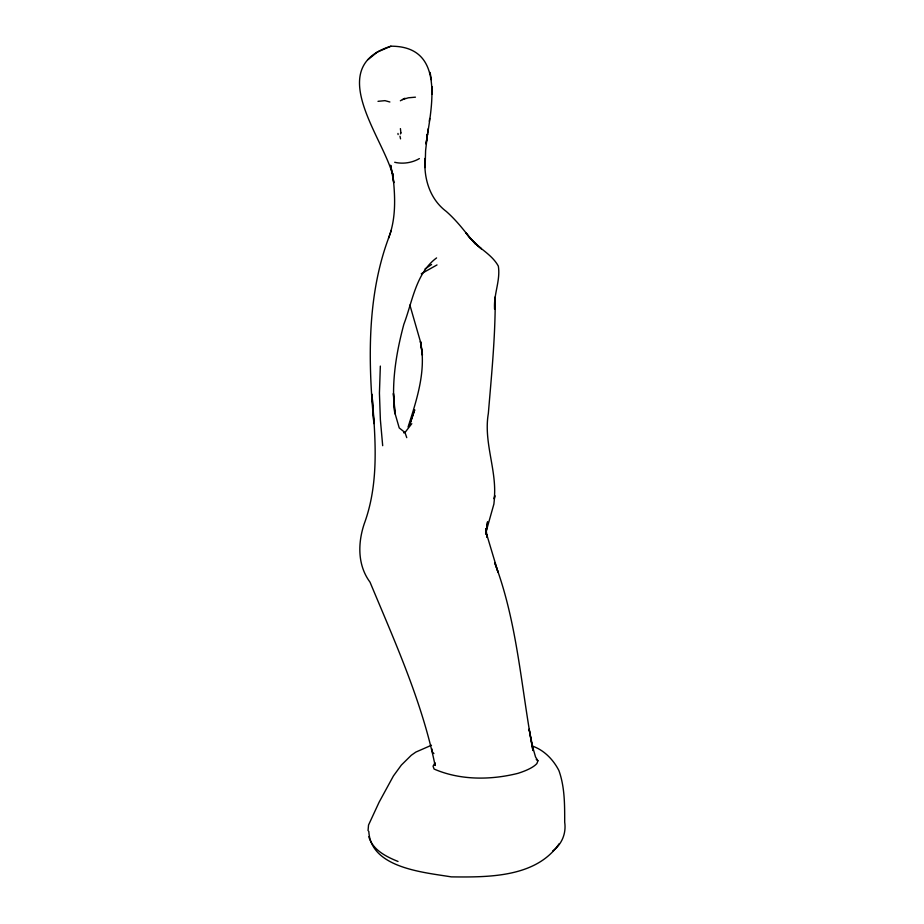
<?xml version="1.0" encoding="UTF-8"?>
<svg xmlns="http://www.w3.org/2000/svg" width="924" height="924" viewBox="0 0 924 924"><rect width="100%" height="100%" fill="white"/><g stroke="black" fill="none" stroke-linecap="round" stroke-linejoin="round"><path stroke-width="1.39" d="M380.341 366.077L379.429 393.093L380.376 419.727L382.686 445.691M432.016 748.994L431.82 751.316L433.899 753.545M368.041 830.653L368.537 825.04L379.117 802.182L393.416 775.964L401.363 765.072L411.296 755.266L415.846 752.078L431.473 745.241M428.309 128.528L426.022 144.029C431.138 108.743 446.639 46.084 390.933 46.2C325.029 66.747 381.554 135.285 392.33 173.643L390.656 165.2L393.751 182.744L392.677 173.25C395.16 194.814 396.535 217.602 388.519 238.253C366.77 296.927 368.191 362.093 373.908 423.585L371.991 394.236C375.26 437.537 379.579 482.12 364.241 523.793C357.761 543.127 357.438 565.188 370.027 582.166C394.941 641.949 422.118 701.778 435.112 765.499L435.065 762.843M429.313 121.252L429.695 118.48M427.2 136.151L427.477 134.153L425.594 150.67L425.121 167.567L425.075 158.374C423.596 178.32 429.764 199.064 446.304 211.457C455.405 219.485 463.074 228.933 470.408 238.565L465.638 232.64L475.71 244.236L470.143 238.196L481.208 248.66M368.815 831.392C370.72 868.11 423.873 872.337 451.27 876.876C487.999 877.28 536.139 877.661 559.17 843.716M485.62 534.107L487.572 521.817L485.966 533.818L486.001 528.632L487.075 537.375L486.636 534.153L498.105 572.406L494.675 562.635C517.498 622.718 521.124 687.826 532.952 750.542L529.094 729.163L532.836 747.539L535.55 756.999L537.918 760.752L536.913 763.536A95.241 22.661 -1.3 0 1 517.833 773.376C490.598 780.179 460.094 780.364 434.095 769.045L433.056 766.192L434.638 763.374M400.427 133.945L401.051 133.01M486.174 531.427L493.89 504.088L494.744 495.576L494.271 498.914C497.147 470.362 483.333 442.4 488.346 413.432C491.556 374.647 495.472 335.909 495.218 296.927L494.617 309.124C493.439 294.571 500.646 280.457 498.336 266.112C493.104 256.572 483.483 250.82 475.537 243.786L481.312 248.764M408.062 427.084C416.759 399.688 426.553 370.628 420.466 341.626L422.418 355.082L420.466 341.626M409.32 425.941L414.714 409.771L409.24 426.01M388.519 238.253L391.337 230.215M397.978 133.449L398.094 134.581M411.804 423.654L404.989 432.513L403.626 432.802M552.633 851.05C561.884 844.34 566.366 833.367 564.691 822.129C564.691 804.804 564.818 787.005 558.881 770.489C553.291 759.644 544.063 750.069 532.328 746.049M368.029 59.61L377.339 52.079L390.933 46.2M400.358 100.774L404.955 98.233M436.578 257.923C415.846 273.146 412.474 301.628 403.869 324.22C396.073 353.303 391.083 383.656 394.837 413.756L393.428 393.428L395.149 413.837L399.226 427.928L404.989 432.513L406.745 437.641M425.017 268.965L431.589 264.495M436.994 264.934L421.263 273.77M419.392 158.582C412.162 162.832 402.864 164.229 394.698 162.278M402.483 99.584L408.396 97.794L415.442 97.17M378.008 101.328L384.962 100.647L389.882 101.998M398.025 861.468C386.151 856.664 372.719 849.976 368.803 836.717M536.232 759.47L537.918 760.752M420.547 342.053L409.886 305.059M431.381 79.637L430.087 72.453M399.988 136.209L400.542 138.866M400.404 128.609L400.877 132.64M431.843 94.19L431.831 86.544L431.831 94.133"/></g></svg>
